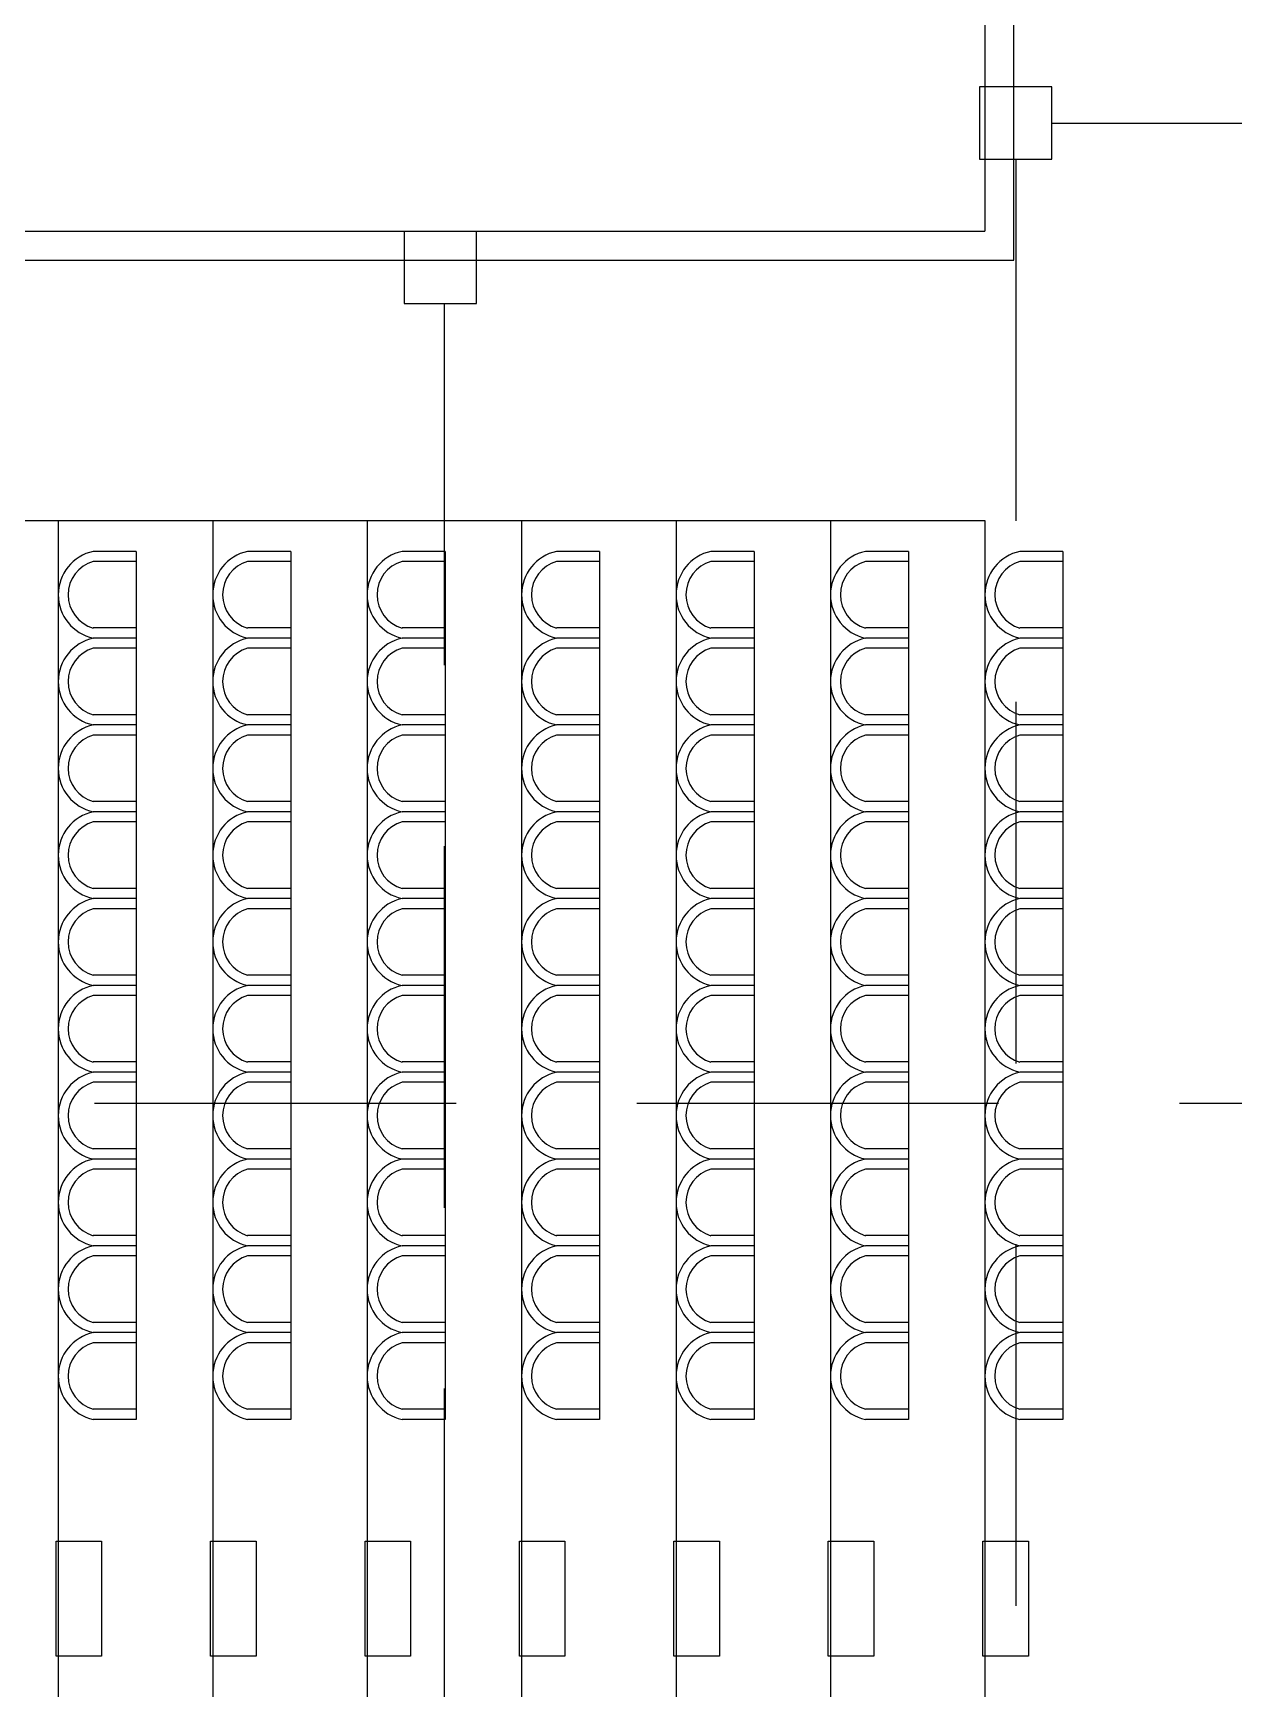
# Model space of a CAD drawing. Header units: millimetres. Extents: x -17017 to 2697, y 1903 to 18260.
# Drawn here: x -16998.139 to -16996.479, y 18225.594 to 18227.883 of the extents above; entities that cross this region are included whole.
import ezdxf

# ---------------------------------------------------------------- set-up
doc = ezdxf.new("R2010")
doc.units = ezdxf.units.MM
doc.linetypes.add('DASHED', pattern=[0.75, 0.5, -0.25])
doc.layers.add('1', color=7, linetype='Continuous')
doc.layers.add('door', color=152, linetype='Continuous')

msp = doc.modelspace()

# ---------------------------------------------------------------- linework, layer by layer
at = {"layer": '1'}
for p, q in [((-16996.8233, 18230.6825), (-16996.8233, 18227.6088)), ((-16996.7833, 18227.5688), (-16996.7833, 18230.6825)), ((-16999.2387, 18227.6088), (-16996.8233, 18227.6088)), ((-16999.2402, 18227.5688), (-16996.7833, 18227.5688)), ((-16999.6027, 18227.2088), (-16996.8233, 18227.2088)), ((-16998.1044, 18227.2088), (-16998.1044, 18218.5818)), ((-16997.8909, 18227.2088), (-16997.8909, 18218.5818)), ((-16997.6774, 18227.2088), (-16997.6774, 18218.5818)), ((-16997.4638, 18227.2088), (-16997.4638, 18218.5818)), ((-16997.2503, 18227.2088), (-16997.2503, 18218.5818)), ((-16997.0368, 18227.2088), (-16997.0368, 18218.5818)), ((-16996.8233, 18227.2088), (-16996.8233, 18218.5818)), ((-16997.9965, 18227.1662), (-16998.0561, 18227.1662)), ((-16997.9965, 18227.1662), (-16998.0561, 18227.1662)), ((-16997.9965, 18227.1662), (-16997.9965, 18226.5662)), ((-16997.7829, 18227.1662), (-16997.8426, 18227.1662)), ((-16997.7829, 18227.1662), (-16997.8426, 18227.1662)), ((-16997.7829, 18227.1662), (-16997.7829, 18226.5662)), ((-16997.5694, 18227.1662), (-16997.6291, 18227.1662)), ((-16997.5694, 18227.1662), (-16997.629, 18227.1662)), ((-16997.5694, 18227.1662), (-16997.5694, 18226.5662)), ((-16997.3559, 18227.1662), (-16997.4155, 18227.1662)), ((-16997.3559, 18227.1662), (-16997.4155, 18227.1662)), ((-16997.3559, 18227.1662), (-16997.3559, 18226.5662)), ((-16997.1424, 18227.1662), (-16997.202, 18227.1662)), ((-16997.1423, 18227.1662), (-16997.202, 18227.1662)), ((-16997.1424, 18227.1662), (-16997.1424, 18226.5662)), ((-16996.9288, 18227.1662), (-16996.9885, 18227.1662)), ((-16996.9288, 18227.1662), (-16996.9885, 18227.1662)), ((-16996.9288, 18227.1662), (-16996.9288, 18226.5662)), ((-16996.7153, 18227.1662), (-16996.7749, 18227.1662)), ((-16996.7153, 18227.1662), (-16996.7749, 18227.1662)), ((-16996.7153, 18227.1662), (-16996.7153, 18226.5662)), ((-16997.9965, 18227.1522), (-16998.0561, 18227.1522)), ((-16997.7829, 18227.1522), (-16997.8426, 18227.1522)), ((-16997.5694, 18227.1522), (-16997.629, 18227.1522)), ((-16997.3559, 18227.1522), (-16997.4155, 18227.1522)), ((-16997.1424, 18227.1522), (-16997.202, 18227.1522)), ((-16996.9288, 18227.1522), (-16996.9885, 18227.1522)), ((-16996.7153, 18227.1522), (-16996.7749, 18227.1522)), ((-16997.9965, 18227.0603), (-16998.0561, 18227.0603)), ((-16997.9965, 18227.0462), (-16998.0561, 18227.0462)), ((-16997.9965, 18227.0462), (-16998.0561, 18227.0462)), ((-16997.7829, 18227.0603), (-16997.8426, 18227.0603)), ((-16997.7829, 18227.0462), (-16997.8426, 18227.0462)), ((-16997.7829, 18227.0462), (-16997.8426, 18227.0462)), ((-16997.5694, 18227.0603), (-16997.629, 18227.0603)), ((-16997.5694, 18227.0462), (-16997.629, 18227.0462)), ((-16997.5694, 18227.0462), (-16997.629, 18227.0462)), ((-16997.3559, 18227.0603), (-16997.4155, 18227.0603)), ((-16997.3559, 18227.0462), (-16997.4155, 18227.0462)), ((-16997.3559, 18227.0462), (-16997.4155, 18227.0462)), ((-16997.1424, 18227.0603), (-16997.202, 18227.0603)), ((-16997.1423, 18227.0462), (-16997.202, 18227.0462)), ((-16997.1423, 18227.0462), (-16997.202, 18227.0462)), ((-16996.9288, 18227.0603), (-16996.9885, 18227.0603)), ((-16996.9288, 18227.0462), (-16996.9885, 18227.0462)), ((-16996.9288, 18227.0462), (-16996.9885, 18227.0462)), ((-16996.7153, 18227.0603), (-16996.7749, 18227.0603)), ((-16996.7153, 18227.0462), (-16996.7749, 18227.0462)), ((-16996.7153, 18227.0462), (-16996.7749, 18227.0462)), ((-16997.9965, 18227.0322), (-16998.0561, 18227.0322)), ((-16997.7829, 18227.0322), (-16997.8426, 18227.0322)), ((-16997.5694, 18227.0322), (-16997.629, 18227.0322)), ((-16997.3559, 18227.0322), (-16997.4155, 18227.0322)), ((-16997.1424, 18227.0322), (-16997.202, 18227.0322)), ((-16996.9288, 18227.0322), (-16996.9885, 18227.0322)), ((-16996.7153, 18227.0322), (-16996.7749, 18227.0322)), ((-16997.9965, 18226.9403), (-16998.0561, 18226.9403)), ((-16997.7829, 18226.9403), (-16997.8426, 18226.9403)), ((-16997.5694, 18226.9403), (-16997.629, 18226.9403)), ((-16997.3559, 18226.9403), (-16997.4155, 18226.9403)), ((-16997.1424, 18226.9403), (-16997.202, 18226.9403)), ((-16996.9288, 18226.9403), (-16996.9885, 18226.9403)), ((-16996.7153, 18226.9403), (-16996.7749, 18226.9403)), ((-16997.9965, 18226.9262), (-16998.0561, 18226.9262)), ((-16997.9965, 18226.9262), (-16998.0561, 18226.9262)), ((-16997.9965, 18226.9122), (-16998.0561, 18226.9122)), ((-16997.7829, 18226.9262), (-16997.8426, 18226.9262)), ((-16997.7829, 18226.9262), (-16997.8426, 18226.9262)), ((-16997.7829, 18226.9122), (-16997.8426, 18226.9122)), ((-16997.5694, 18226.9262), (-16997.6291, 18226.9262)), ((-16997.5694, 18226.9262), (-16997.629, 18226.9262)), ((-16997.5694, 18226.9122), (-16997.629, 18226.9122)), ((-16997.3559, 18226.9262), (-16997.4155, 18226.9262)), ((-16997.3559, 18226.9262), (-16997.4155, 18226.9262)), ((-16997.3559, 18226.9122), (-16997.4155, 18226.9122)), ((-16997.1424, 18226.9262), (-16997.202, 18226.9262)), ((-16997.1423, 18226.9262), (-16997.202, 18226.9262)), ((-16997.1424, 18226.9122), (-16997.202, 18226.9122)), ((-16996.9288, 18226.9262), (-16996.9885, 18226.9262)), ((-16996.9288, 18226.9262), (-16996.9885, 18226.9262)), ((-16996.9288, 18226.9122), (-16996.9885, 18226.9122)), ((-16996.7153, 18226.9262), (-16996.7749, 18226.9262)), ((-16996.7153, 18226.9262), (-16996.7749, 18226.9262)), ((-16996.7153, 18226.9122), (-16996.7749, 18226.9122)), ((-16997.9965, 18226.8203), (-16998.0561, 18226.8203)), ((-16997.7829, 18226.8203), (-16997.8426, 18226.8203)), ((-16997.5694, 18226.8203), (-16997.629, 18226.8203)), ((-16997.3559, 18226.8203), (-16997.4155, 18226.8203)), ((-16997.1424, 18226.8203), (-16997.202, 18226.8203)), ((-16996.9288, 18226.8203), (-16996.9885, 18226.8203)), ((-16996.7153, 18226.8203), (-16996.7749, 18226.8203)), ((-16997.9965, 18226.8062), (-16998.0561, 18226.8062)), ((-16997.9965, 18226.8062), (-16998.0561, 18226.8062)), ((-16997.9965, 18226.7922), (-16998.0561, 18226.7922)), ((-16997.7829, 18226.8062), (-16997.8426, 18226.8062)), ((-16997.7829, 18226.8062), (-16997.8426, 18226.8062)), ((-16997.7829, 18226.7922), (-16997.8426, 18226.7922)), ((-16997.5694, 18226.8062), (-16997.629, 18226.8062)), ((-16997.5694, 18226.8062), (-16997.629, 18226.8062)), ((-16997.5694, 18226.7922), (-16997.629, 18226.7922)), ((-16997.3559, 18226.8062), (-16997.4155, 18226.8062)), ((-16997.3559, 18226.8062), (-16997.4155, 18226.8062)), ((-16997.3559, 18226.7922), (-16997.4155, 18226.7922)), ((-16997.1423, 18226.8062), (-16997.202, 18226.8062)), ((-16997.1423, 18226.8062), (-16997.202, 18226.8062)), ((-16997.1424, 18226.7922), (-16997.202, 18226.7922)), ((-16996.9288, 18226.8062), (-16996.9885, 18226.8062)), ((-16996.9288, 18226.8062), (-16996.9885, 18226.8062)), ((-16996.9288, 18226.7922), (-16996.9885, 18226.7922)), ((-16996.7153, 18226.8062), (-16996.7749, 18226.8062)), ((-16996.7153, 18226.8062), (-16996.7749, 18226.8062)), ((-16996.7153, 18226.7922), (-16996.7749, 18226.7922)), ((-16997.9965, 18226.7003), (-16998.0561, 18226.7003)), ((-16997.7829, 18226.7003), (-16997.8426, 18226.7003)), ((-16997.5694, 18226.7003), (-16997.629, 18226.7003)), ((-16997.3559, 18226.7003), (-16997.4155, 18226.7003)), ((-16997.1424, 18226.7003), (-16997.202, 18226.7003)), ((-16996.9288, 18226.7003), (-16996.9885, 18226.7003)), ((-16996.7153, 18226.7003), (-16996.7749, 18226.7003)), ((-16997.9965, 18226.6862), (-16998.0561, 18226.6862)), ((-16997.9965, 18226.6862), (-16998.0561, 18226.6862)), ((-16997.7829, 18226.6862), (-16997.8426, 18226.6862)), ((-16997.7829, 18226.6862), (-16997.8426, 18226.6862)), ((-16997.5694, 18226.6862), (-16997.629, 18226.6862)), ((-16997.5694, 18226.6862), (-16997.629, 18226.6862)), ((-16997.3559, 18226.6862), (-16997.4155, 18226.6862)), ((-16997.3559, 18226.6862), (-16997.4155, 18226.6862)), ((-16997.1423, 18226.6862), (-16997.202, 18226.6862)), ((-16997.1423, 18226.6862), (-16997.202, 18226.6862)), ((-16996.9288, 18226.6862), (-16996.9885, 18226.6862)), ((-16996.9288, 18226.6862), (-16996.9885, 18226.6862)), ((-16996.7153, 18226.6862), (-16996.7749, 18226.6862)), ((-16996.7153, 18226.6862), (-16996.7749, 18226.6862)), ((-16997.9965, 18226.6722), (-16998.0561, 18226.6722)), ((-16997.7829, 18226.6722), (-16997.8426, 18226.6722)), ((-16997.5694, 18226.6722), (-16997.629, 18226.6722)), ((-16997.3559, 18226.6722), (-16997.4155, 18226.6722)), ((-16997.1424, 18226.6722), (-16997.202, 18226.6722)), ((-16996.9288, 18226.6722), (-16996.9885, 18226.6722)), ((-16996.7153, 18226.6722), (-16996.7749, 18226.6722)), ((-16997.9965, 18226.5803), (-16998.0561, 18226.5803)), ((-16997.9965, 18226.5662), (-16998.0561, 18226.5662)), ((-16997.9965, 18226.5662), (-16998.0561, 18226.5662)), ((-16997.9965, 18226.5662), (-16997.9965, 18226.4462)), ((-16997.7829, 18226.5803), (-16997.8426, 18226.5803)), ((-16997.7829, 18226.5662), (-16997.8426, 18226.5662)), ((-16997.7829, 18226.5662), (-16997.8426, 18226.5662)), ((-16997.783, 18226.5662), (-16997.783, 18226.4462)), ((-16997.5694, 18226.5803), (-16997.629, 18226.5803)), ((-16997.5694, 18226.5662), (-16997.629, 18226.5662)), ((-16997.5694, 18226.5662), (-16997.629, 18226.5662)), ((-16997.5694, 18226.5662), (-16997.5694, 18226.4462)), ((-16997.3559, 18226.5803), (-16997.4155, 18226.5803)), ((-16997.3559, 18226.5662), (-16997.4155, 18226.5662)), ((-16997.3559, 18226.5662), (-16997.4155, 18226.5662)), ((-16997.3559, 18226.5662), (-16997.3559, 18226.4462)), ((-16997.1424, 18226.5803), (-16997.202, 18226.5803)), ((-16997.1423, 18226.5662), (-16997.202, 18226.5662)), ((-16997.1423, 18226.5662), (-16997.202, 18226.5662)), ((-16997.1424, 18226.5662), (-16997.1424, 18226.4462)), ((-16996.9288, 18226.5803), (-16996.9885, 18226.5803)), ((-16996.9288, 18226.5662), (-16996.9885, 18226.5662)), ((-16996.9288, 18226.5662), (-16996.9885, 18226.5662)), ((-16996.9288, 18226.5662), (-16996.9288, 18226.4462)), ((-16996.7153, 18226.5803), (-16996.7749, 18226.5803)), ((-16996.7153, 18226.5662), (-16996.7749, 18226.5662)), ((-16996.7153, 18226.5662), (-16996.7749, 18226.5662)), ((-16996.7153, 18226.5662), (-16996.7153, 18226.4462)), ((-16997.9965, 18226.5522), (-16998.0561, 18226.5522)), ((-16997.783, 18226.5522), (-16997.8426, 18226.5522)), ((-16997.5694, 18226.5522), (-16997.6291, 18226.5522)), ((-16997.3559, 18226.5522), (-16997.4155, 18226.5522)), ((-16997.1424, 18226.5522), (-16997.202, 18226.5522)), ((-16996.9288, 18226.5522), (-16996.9885, 18226.5522)), ((-16996.7153, 18226.5522), (-16996.7749, 18226.5522)), ((-16997.9965, 18226.4603), (-16998.0561, 18226.4603)), ((-16997.9965, 18226.4462), (-16998.0561, 18226.4462)), ((-16997.9965, 18226.4462), (-16998.0561, 18226.4462)), ((-16997.9965, 18226.4462), (-16997.9965, 18226.0862)), ((-16997.783, 18226.4603), (-16997.8426, 18226.4603)), ((-16997.7829, 18226.4462), (-16997.8426, 18226.4462)), ((-16997.7829, 18226.4462), (-16997.8426, 18226.4462)), ((-16997.7829, 18226.4462), (-16997.7829, 18226.0862)), ((-16997.5694, 18226.4603), (-16997.6291, 18226.4603)), ((-16997.5694, 18226.4462), (-16997.6291, 18226.4462)), ((-16997.5694, 18226.4462), (-16997.6291, 18226.4462)), ((-16997.5694, 18226.4462), (-16997.5694, 18226.0862)), ((-16997.3559, 18226.4603), (-16997.4155, 18226.4603)), ((-16997.3559, 18226.4462), (-16997.4155, 18226.4462)), ((-16997.3559, 18226.4462), (-16997.4155, 18226.4462)), ((-16997.3559, 18226.4462), (-16997.3559, 18226.0862)), ((-16997.1424, 18226.4603), (-16997.202, 18226.4603)), ((-16997.1424, 18226.4462), (-16997.202, 18226.4462)), ((-16997.1423, 18226.4462), (-16997.202, 18226.4462)), ((-16997.1424, 18226.4462), (-16997.1424, 18226.0862)), ((-16996.9288, 18226.4603), (-16996.9885, 18226.4603)), ((-16996.9288, 18226.4462), (-16996.9885, 18226.4462)), ((-16996.9288, 18226.4462), (-16996.9885, 18226.4462)), ((-16996.9288, 18226.4462), (-16996.9288, 18226.0862)), ((-16996.7153, 18226.4603), (-16996.7749, 18226.4603)), ((-16996.7153, 18226.4462), (-16996.7749, 18226.4462)), ((-16996.7153, 18226.4462), (-16996.7749, 18226.4462)), ((-16996.7153, 18226.4462), (-16996.7153, 18226.0862)), ((-16997.9965, 18226.4322), (-16998.0561, 18226.4322)), ((-16997.7829, 18226.4322), (-16997.8426, 18226.4322)), ((-16997.5694, 18226.4322), (-16997.629, 18226.4322)), ((-16997.3559, 18226.4322), (-16997.4155, 18226.4322)), ((-16997.1424, 18226.4322), (-16997.202, 18226.4322)), ((-16996.9288, 18226.4322), (-16996.9885, 18226.4322)), ((-16996.7153, 18226.4322), (-16996.7749, 18226.4322)), ((-16997.9965, 18226.3403), (-16998.0561, 18226.3403)), ((-16997.7829, 18226.3403), (-16997.8426, 18226.3403)), ((-16997.5694, 18226.3403), (-16997.629, 18226.3403)), ((-16997.3559, 18226.3403), (-16997.4155, 18226.3403)), ((-16997.1424, 18226.3403), (-16997.202, 18226.3403)), ((-16996.9288, 18226.3403), (-16996.9885, 18226.3403)), ((-16996.7153, 18226.3403), (-16996.7749, 18226.3403)), ((-16997.9965, 18226.3262), (-16998.0561, 18226.3262)), ((-16997.9965, 18226.3262), (-16998.0561, 18226.3262)), ((-16997.9965, 18226.3122), (-16998.0561, 18226.3122)), ((-16997.7829, 18226.3262), (-16997.8426, 18226.3262)), ((-16997.7829, 18226.3262), (-16997.8426, 18226.3262)), ((-16997.7829, 18226.3122), (-16997.8426, 18226.3122)), ((-16997.5694, 18226.3262), (-16997.629, 18226.3262)), ((-16997.5694, 18226.3262), (-16997.629, 18226.3262)), ((-16997.5694, 18226.3122), (-16997.629, 18226.3122)), ((-16997.3559, 18226.3262), (-16997.4155, 18226.3262)), ((-16997.3559, 18226.3262), (-16997.4155, 18226.3262)), ((-16997.3559, 18226.3122), (-16997.4155, 18226.3122)), ((-16997.1423, 18226.3262), (-16997.202, 18226.3262)), ((-16997.1423, 18226.3262), (-16997.202, 18226.3262)), ((-16997.1424, 18226.3122), (-16997.202, 18226.3122)), ((-16996.9288, 18226.3262), (-16996.9885, 18226.3262)), ((-16996.9288, 18226.3262), (-16996.9885, 18226.3262)), ((-16996.9288, 18226.3122), (-16996.9885, 18226.3122)), ((-16996.7153, 18226.3262), (-16996.7749, 18226.3262)), ((-16996.7153, 18226.3262), (-16996.7749, 18226.3262)), ((-16996.7153, 18226.3122), (-16996.7749, 18226.3122)), ((-16997.9965, 18226.2203), (-16998.0561, 18226.2203)), ((-16997.7829, 18226.2203), (-16997.8426, 18226.2203)), ((-16997.5694, 18226.2203), (-16997.629, 18226.2203)), ((-16997.3559, 18226.2203), (-16997.4155, 18226.2203)), ((-16997.1424, 18226.2203), (-16997.202, 18226.2203)), ((-16996.9288, 18226.2203), (-16996.9885, 18226.2203)), ((-16996.7153, 18226.2203), (-16996.7749, 18226.2203)), ((-16997.9965, 18226.2062), (-16998.0561, 18226.2062)), ((-16997.9965, 18226.2062), (-16998.0561, 18226.2062)), ((-16997.7829, 18226.2062), (-16997.8426, 18226.2062)), ((-16997.7829, 18226.2062), (-16997.8426, 18226.2062)), ((-16997.5694, 18226.2062), (-16997.629, 18226.2062)), ((-16997.5694, 18226.2062), (-16997.629, 18226.2062)), ((-16997.3559, 18226.2062), (-16997.4155, 18226.2062)), ((-16997.3559, 18226.2062), (-16997.4155, 18226.2062)), ((-16997.1423, 18226.2062), (-16997.202, 18226.2062)), ((-16997.1423, 18226.2062), (-16997.202, 18226.2062)), ((-16996.9288, 18226.2062), (-16996.9885, 18226.2062)), ((-16996.9288, 18226.2062), (-16996.9885, 18226.2062)), ((-16996.7153, 18226.2062), (-16996.7749, 18226.2062)), ((-16996.7153, 18226.2062), (-16996.7749, 18226.2062)), ((-16997.9965, 18226.1922), (-16998.0561, 18226.1922)), ((-16997.7829, 18226.1922), (-16997.8426, 18226.1922)), ((-16997.5694, 18226.1922), (-16997.629, 18226.1922)), ((-16997.3559, 18226.1922), (-16997.4155, 18226.1922)), ((-16997.1424, 18226.1922), (-16997.202, 18226.1922)), ((-16996.9288, 18226.1922), (-16996.9885, 18226.1922)), ((-16996.7153, 18226.1922), (-16996.7749, 18226.1922)), ((-16997.9965, 18226.1003), (-16998.0561, 18226.1003)), ((-16997.9965, 18226.0862), (-16998.0561, 18226.0862)), ((-16997.9965, 18226.0862), (-16998.0561, 18226.0862)), ((-16997.9965, 18226.0862), (-16997.9965, 18225.9662)), ((-16997.7829, 18226.1003), (-16997.8426, 18226.1003)), ((-16997.7829, 18226.0862), (-16997.8426, 18226.0862)), ((-16997.7829, 18226.0862), (-16997.8426, 18226.0862)), ((-16997.783, 18226.0862), (-16997.783, 18225.9662)), ((-16997.5694, 18226.1003), (-16997.629, 18226.1003)), ((-16997.5694, 18226.0862), (-16997.629, 18226.0862)), ((-16997.5694, 18226.0862), (-16997.629, 18226.0862)), ((-16997.5694, 18226.0862), (-16997.5694, 18225.9662)), ((-16997.3559, 18226.1003), (-16997.4155, 18226.1003)), ((-16997.3559, 18226.0862), (-16997.4155, 18226.0862)), ((-16997.3559, 18226.0862), (-16997.4155, 18226.0862)), ((-16997.3559, 18226.0862), (-16997.3559, 18225.9662)), ((-16997.1424, 18226.1003), (-16997.202, 18226.1003)), ((-16997.1423, 18226.0862), (-16997.202, 18226.0862)), ((-16997.1423, 18226.0862), (-16997.202, 18226.0862)), ((-16997.1424, 18226.0862), (-16997.1424, 18225.9662)), ((-16996.9288, 18226.1003), (-16996.9885, 18226.1003)), ((-16996.9288, 18226.0862), (-16996.9885, 18226.0862)), ((-16996.9288, 18226.0862), (-16996.9885, 18226.0862)), ((-16996.9288, 18226.0862), (-16996.9288, 18225.9662)), ((-16996.7153, 18226.1003), (-16996.7749, 18226.1003)), ((-16996.7153, 18226.0862), (-16996.7749, 18226.0862)), ((-16996.7153, 18226.0862), (-16996.7749, 18226.0862)), ((-16996.7153, 18226.0862), (-16996.7153, 18225.9662)), ((-16997.9965, 18226.0722), (-16998.0561, 18226.0722)), ((-16997.783, 18226.0722), (-16997.8426, 18226.0722)), ((-16997.5694, 18226.0722), (-16997.6291, 18226.0722)), ((-16997.3559, 18226.0722), (-16997.4155, 18226.0722)), ((-16997.1424, 18226.0722), (-16997.202, 18226.0722)), ((-16996.9288, 18226.0722), (-16996.9885, 18226.0722)), ((-16996.7153, 18226.0722), (-16996.7749, 18226.0722)), ((-16997.9965, 18225.9803), (-16998.0561, 18225.9803)), ((-16997.9965, 18225.9662), (-16998.0561, 18225.9662)), ((-16997.9965, 18225.9662), (-16998.0561, 18225.9662)), ((-16997.783, 18225.9803), (-16997.8426, 18225.9803)), ((-16997.7829, 18225.9662), (-16997.8426, 18225.9662)), ((-16997.7829, 18225.9662), (-16997.8426, 18225.9662)), ((-16997.5694, 18225.9803), (-16997.6291, 18225.9803)), ((-16997.5694, 18225.9662), (-16997.6291, 18225.9662)), ((-16997.5694, 18225.9662), (-16997.6291, 18225.9662)), ((-16997.3559, 18225.9803), (-16997.4155, 18225.9803)), ((-16997.3559, 18225.9662), (-16997.4155, 18225.9662)), ((-16997.3559, 18225.9662), (-16997.4155, 18225.9662)), ((-16997.1424, 18225.9803), (-16997.202, 18225.9803)), ((-16997.1424, 18225.9662), (-16997.202, 18225.9662)), ((-16997.1424, 18225.9662), (-16997.202, 18225.9662)), ((-16996.9288, 18225.9803), (-16996.9885, 18225.9803)), ((-16996.9288, 18225.9662), (-16996.9885, 18225.9662)), ((-16996.9288, 18225.9662), (-16996.9885, 18225.9662)), ((-16996.7153, 18225.9803), (-16996.7749, 18225.9803)), ((-16996.7153, 18225.9662), (-16996.7749, 18225.9662)), ((-16996.7153, 18225.9662), (-16996.7749, 18225.9662))]:
    msp.add_line(p, q, dxfattribs=at)
at = {"layer": '1', "linetype": 'DASHED'}
msp.add_line((-16996.7807, 18227.7083), (-16996.7807, 18217.1558), dxfattribs=at)
at = {"layer": '1'}
for points in [[(-16996.7307, 18227.8083), (-16996.8307, 18227.8083), (-16996.8307, 18227.7083), (-16996.7307, 18227.7083)], [(-16998.1074, 18225.6387), (-16998.1074, 18225.7981), (-16998.0444, 18225.7981), (-16998.0444, 18225.6387)], [(-16997.8939, 18225.6387), (-16997.8939, 18225.7981), (-16997.8308, 18225.7981), (-16997.8308, 18225.6387)], [(-16997.6803, 18225.6387), (-16997.6803, 18225.7981), (-16997.6173, 18225.7981), (-16997.6173, 18225.6387)], [(-16997.4668, 18225.6387), (-16997.4668, 18225.7981), (-16997.4038, 18225.7981), (-16997.4038, 18225.6387)], [(-16997.2533, 18225.6387), (-16997.2533, 18225.7981), (-16997.1903, 18225.7981), (-16997.1903, 18225.6387)], [(-16997.0398, 18225.6387), (-16997.0398, 18225.7981), (-16996.9767, 18225.7981), (-16996.9767, 18225.6387)], [(-16996.8262, 18225.6387), (-16996.8262, 18225.7981), (-16996.7632, 18225.7981), (-16996.7632, 18225.6387)]]:
    msp.add_lwpolyline(points, close=True, dxfattribs=at)
msp.add_lwpolyline([(-16997.6261, 18227.6088), (-16997.6261, 18227.5088), (-16997.5261, 18227.5088), (-16997.5261, 18227.6088)], dxfattribs=at)
for centre, radius, start, end in [((-16998.043, 18227.1062), 0.0614, 102.3013, 257.6987), ((-16997.8295, 18227.1062), 0.0614, 102.3013, 257.6987), ((-16997.616, 18227.1062), 0.0614, 102.3013, 257.6987), ((-16997.4024, 18227.1062), 0.0614, 102.3013, 257.6987), ((-16997.1889, 18227.1062), 0.0614, 102.3013, 257.6987), ((-16996.9754, 18227.1062), 0.0614, 102.3013, 257.6987), ((-16996.7618, 18227.1062), 0.0614, 102.3013, 257.6987), ((-16998.0428, 18227.1062), 0.0479, 106.121, 253.879), ((-16997.8293, 18227.1062), 0.0479, 106.121, 253.879), ((-16997.6158, 18227.1062), 0.0479, 106.121, 253.879), ((-16997.4022, 18227.1062), 0.0479, 106.121, 253.879), ((-16997.1887, 18227.1062), 0.0479, 106.121, 253.879), ((-16996.9752, 18227.1062), 0.0479, 106.121, 253.879), ((-16996.7616, 18227.1062), 0.0479, 106.121, 253.879), ((-16998.043, 18226.9862), 0.0614, 102.3013, 257.6987), ((-16997.8295, 18226.9862), 0.0614, 102.3013, 257.6987), ((-16997.616, 18226.9862), 0.0614, 102.3013, 257.6987), ((-16997.4024, 18226.9862), 0.0614, 102.3013, 257.6987), ((-16997.1889, 18226.9862), 0.0614, 102.3013, 257.6987), ((-16996.9754, 18226.9862), 0.0614, 102.3013, 257.6987), ((-16996.7618, 18226.9862), 0.0614, 102.3013, 257.6987), ((-16998.0428, 18226.9862), 0.0479, 106.121, 253.879), ((-16997.8293, 18226.9862), 0.0479, 106.121, 253.879), ((-16997.6158, 18226.9862), 0.0479, 106.121, 253.879), ((-16997.4022, 18226.9862), 0.0479, 106.121, 253.879), ((-16997.1887, 18226.9862), 0.0479, 106.121, 253.879), ((-16996.9752, 18226.9862), 0.0479, 106.121, 253.879), ((-16996.7616, 18226.9862), 0.0479, 106.121, 253.879), ((-16998.043, 18226.8662), 0.0614, 102.3013, 257.6987), ((-16998.0428, 18226.8662), 0.0479, 106.121, 253.879), ((-16997.8295, 18226.8662), 0.0614, 102.3013, 257.6987), ((-16997.8293, 18226.8662), 0.0479, 106.121, 253.879), ((-16997.616, 18226.8662), 0.0614, 102.3013, 257.6987), ((-16997.6158, 18226.8662), 0.0479, 106.121, 253.879), ((-16997.4024, 18226.8662), 0.0614, 102.3013, 257.6987), ((-16997.4022, 18226.8662), 0.0479, 106.121, 253.879), ((-16997.1889, 18226.8662), 0.0614, 102.3013, 257.6987), ((-16997.1887, 18226.8662), 0.0479, 106.121, 253.879), ((-16996.9754, 18226.8662), 0.0614, 102.3013, 257.6987), ((-16996.9752, 18226.8662), 0.0479, 106.121, 253.879), ((-16996.7618, 18226.8662), 0.0614, 102.3013, 257.6987), ((-16996.7616, 18226.8662), 0.0479, 106.121, 253.879), ((-16998.043, 18226.7462), 0.0614, 102.3013, 257.6987), ((-16998.0428, 18226.7462), 0.0479, 106.121, 253.879), ((-16997.8295, 18226.7462), 0.0614, 102.3013, 257.6987), ((-16997.8293, 18226.7462), 0.0479, 106.121, 253.879), ((-16997.616, 18226.7462), 0.0614, 102.3013, 257.6987), ((-16997.6158, 18226.7462), 0.0479, 106.121, 253.879), ((-16997.4024, 18226.7462), 0.0614, 102.3013, 257.6987), ((-16997.4022, 18226.7462), 0.0479, 106.121, 253.879), ((-16997.1889, 18226.7462), 0.0614, 102.3013, 257.6987), ((-16997.1887, 18226.7462), 0.0479, 106.121, 253.879), ((-16996.9754, 18226.7462), 0.0614, 102.3013, 257.6987), ((-16996.9752, 18226.7462), 0.0479, 106.121, 253.879), ((-16996.7618, 18226.7462), 0.0614, 102.3013, 257.6987), ((-16996.7616, 18226.7462), 0.0479, 106.121, 253.879), ((-16998.043, 18226.6262), 0.0614, 102.3013, 257.6987), ((-16997.8295, 18226.6262), 0.0614, 102.3013, 257.6987), ((-16997.616, 18226.6262), 0.0614, 102.3013, 257.6987), ((-16997.4024, 18226.6262), 0.0614, 102.3013, 257.6987), ((-16997.1889, 18226.6262), 0.0614, 102.3013, 257.6987), ((-16996.9754, 18226.6262), 0.0614, 102.3013, 257.6987), ((-16996.7618, 18226.6262), 0.0614, 102.3013, 257.6987), ((-16998.0428, 18226.6262), 0.0479, 106.121, 253.879), ((-16997.8293, 18226.6262), 0.0479, 106.121, 253.879), ((-16997.6158, 18226.6262), 0.0479, 106.121, 253.879), ((-16997.4022, 18226.6262), 0.0479, 106.121, 253.879), ((-16997.1887, 18226.6262), 0.0479, 106.121, 253.879), ((-16996.9752, 18226.6262), 0.0479, 106.121, 253.879), ((-16996.7616, 18226.6262), 0.0479, 106.121, 253.879), ((-16998.043, 18226.5062), 0.0614, 102.3013, 257.6987), ((-16997.8295, 18226.5062), 0.0614, 102.3013, 257.6987), ((-16997.616, 18226.5062), 0.0614, 102.3013, 257.6987), ((-16997.4024, 18226.5062), 0.0614, 102.3013, 257.6987), ((-16997.1889, 18226.5062), 0.0614, 102.3013, 257.6987), ((-16996.9754, 18226.5062), 0.0614, 102.3013, 257.6987), ((-16996.7619, 18226.5062), 0.0614, 102.3013, 257.6987), ((-16998.0428, 18226.5062), 0.0479, 106.121, 253.879), ((-16997.8293, 18226.5062), 0.0479, 106.121, 253.879), ((-16997.6158, 18226.5062), 0.0479, 106.121, 253.879), ((-16997.4022, 18226.5062), 0.0479, 106.121, 253.879), ((-16997.1887, 18226.5062), 0.0479, 106.121, 253.879), ((-16996.9752, 18226.5062), 0.0479, 106.121, 253.879), ((-16996.7617, 18226.5062), 0.0479, 106.121, 253.879), ((-16998.043, 18226.3862), 0.0614, 102.3013, 257.6987), ((-16997.8295, 18226.3862), 0.0614, 102.3013, 257.6987), ((-16997.616, 18226.3862), 0.0614, 102.3013, 257.6987), ((-16997.4024, 18226.3862), 0.0614, 102.3013, 257.6987), ((-16997.1889, 18226.3862), 0.0614, 102.3013, 257.6987), ((-16996.9754, 18226.3862), 0.0614, 102.3013, 257.6987), ((-16996.7618, 18226.3862), 0.0614, 102.3013, 257.6987), ((-16998.0428, 18226.3862), 0.0479, 106.121, 253.879), ((-16997.8293, 18226.3862), 0.0479, 106.121, 253.879), ((-16997.6158, 18226.3862), 0.0479, 106.121, 253.879), ((-16997.4022, 18226.3862), 0.0479, 106.121, 253.879), ((-16997.1887, 18226.3862), 0.0479, 106.121, 253.879), ((-16996.9752, 18226.3862), 0.0479, 106.121, 253.879), ((-16996.7616, 18226.3862), 0.0479, 106.121, 253.879), ((-16998.043, 18226.2662), 0.0614, 102.3013, 257.6987), ((-16998.0428, 18226.2662), 0.0479, 106.121, 253.879), ((-16997.8295, 18226.2662), 0.0614, 102.3013, 257.6987), ((-16997.8293, 18226.2662), 0.0479, 106.121, 253.879), ((-16997.616, 18226.2662), 0.0614, 102.3013, 257.6987), ((-16997.6158, 18226.2662), 0.0479, 106.121, 253.879), ((-16997.4024, 18226.2662), 0.0614, 102.3013, 257.6987), ((-16997.4022, 18226.2662), 0.0479, 106.121, 253.879), ((-16997.1889, 18226.2662), 0.0614, 102.3013, 257.6987), ((-16997.1887, 18226.2662), 0.0479, 106.121, 253.879), ((-16996.9754, 18226.2662), 0.0614, 102.3013, 257.6987), ((-16996.9752, 18226.2662), 0.0479, 106.121, 253.879), ((-16996.7618, 18226.2662), 0.0614, 102.3013, 257.6987), ((-16996.7616, 18226.2662), 0.0479, 106.121, 253.879), ((-16998.043, 18226.1462), 0.0614, 102.3013, 257.6987), ((-16997.8295, 18226.1462), 0.0614, 102.3013, 257.6987), ((-16997.616, 18226.1462), 0.0614, 102.3013, 257.6987), ((-16997.4024, 18226.1462), 0.0614, 102.3013, 257.6987), ((-16997.1889, 18226.1462), 0.0614, 102.3013, 257.6987), ((-16996.9754, 18226.1462), 0.0614, 102.3013, 257.6987), ((-16996.7618, 18226.1462), 0.0614, 102.3013, 257.6987), ((-16998.0428, 18226.1462), 0.0479, 106.121, 253.879), ((-16997.8293, 18226.1462), 0.0479, 106.121, 253.879), ((-16997.6158, 18226.1462), 0.0479, 106.121, 253.879), ((-16997.4022, 18226.1462), 0.0479, 106.121, 253.879), ((-16997.1887, 18226.1462), 0.0479, 106.121, 253.879), ((-16996.9752, 18226.1462), 0.0479, 106.121, 253.879), ((-16996.7616, 18226.1462), 0.0479, 106.121, 253.879), ((-16998.043, 18226.0262), 0.0614, 102.3013, 257.6987), ((-16997.8295, 18226.0262), 0.0614, 102.3013, 257.6987), ((-16997.616, 18226.0262), 0.0614, 102.3013, 257.6987), ((-16997.4024, 18226.0262), 0.0614, 102.3013, 257.6987), ((-16997.1889, 18226.0262), 0.0614, 102.3013, 257.6987), ((-16996.9754, 18226.0262), 0.0614, 102.3013, 257.6987), ((-16996.7619, 18226.0262), 0.0614, 102.3013, 257.6987), ((-16998.0428, 18226.0262), 0.0479, 106.121, 253.879), ((-16997.8293, 18226.0262), 0.0479, 106.121, 253.879), ((-16997.6158, 18226.0262), 0.0479, 106.121, 253.879), ((-16997.4022, 18226.0262), 0.0479, 106.121, 253.879), ((-16997.1887, 18226.0262), 0.0479, 106.121, 253.879), ((-16996.9752, 18226.0262), 0.0479, 106.121, 253.879), ((-16996.7617, 18226.0262), 0.0479, 106.121, 253.879)]:
    msp.add_arc(centre, radius, start, end, dxfattribs=at)
at = {"layer": 'door', "linetype": 'DASHED'}
for p, q in [((-16996.7307, 18227.7583), (-16988.8382, 18227.7583)), ((-16997.5707, 18227.5088), (-16997.5707, 18217.3604)), ((-16999.5544, 18226.4033), (-16986.0172, 18226.4033))]:
    msp.add_line(p, q, dxfattribs=at)

doc.saveas('drawing.dxf')
